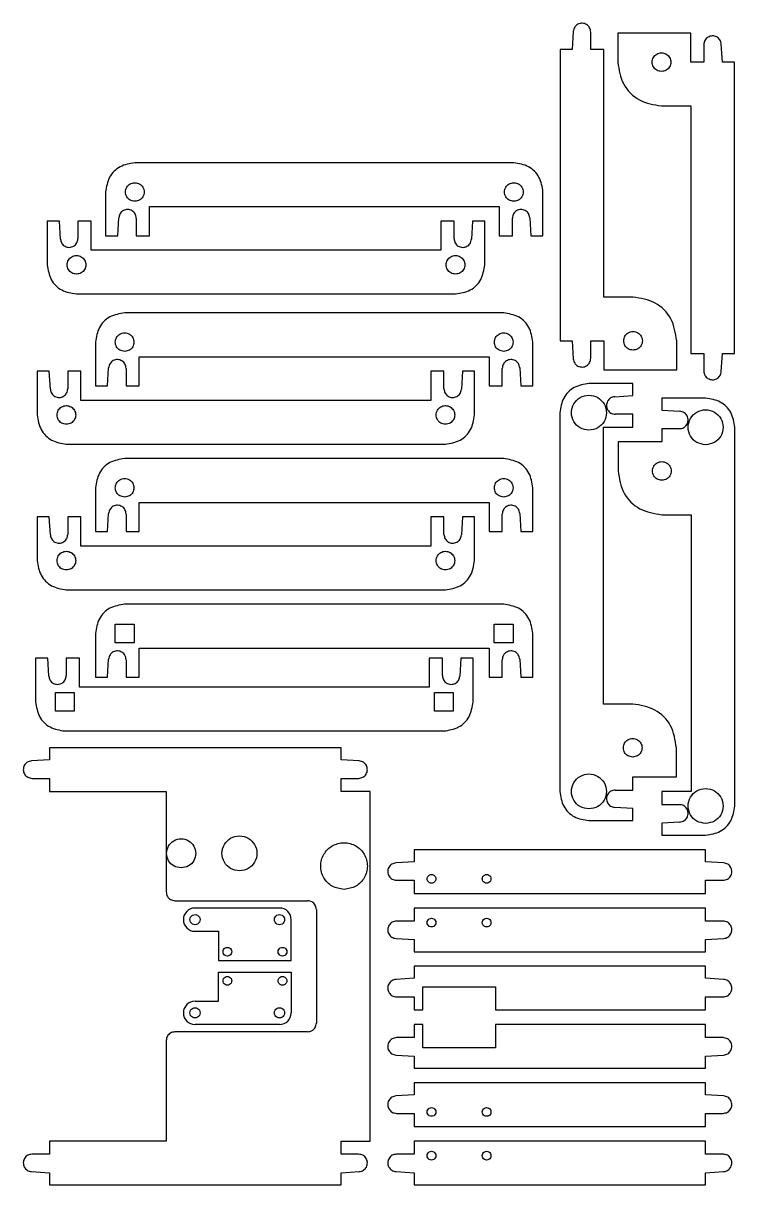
# Model space of a CAD drawing. Extents: x 12 to 506, y 8 to 408.
# Drawn here: x 262.3 to 506.5, y 7.9 to 406.8 of the extents above; entities that cross this region are included whole.
import ezdxf

# ---------------------------------------------------------------- set-up
doc = ezdxf.new("R2010")
doc.units = 0
doc.layers.get('0').update_dxf_attribs({"linetype": 'CONTINUOUS'})
doc.layers.add('Layer_1', color=7, linetype='CONTINUOUS')

msp = doc.modelspace()

# ---------------------------------------------------------------- linework, layer by layer
at = {"linetype": 'ByBlock'}
for centre, start, end in [((321.23, 98.93), 90.014, 269.986), ((350.25, 98.93), 359.986, 90.014), ((321.23, 66.91), 90.014, 269.986), ((350.25, 66.91), 269.986, 359.986)]:
    msp.add_arc(centre, 4, start, end, dxfattribs=at)
at = {"layer": 'Layer_1', "color": 7}
for p, q in [((451.04, 403.99), (450.67, 397.8)), ((457.04, 397.8), (457.04, 403.81)), ((491.34, 403.45), (466.32, 403.45)), ((466.32, 403.45), (466.32, 393.45)), ((491.34, 393.45), (491.34, 403.45)), ((495.84, 399.45), (495.84, 393.45)), ((502.21, 393.45), (501.84, 399.63)), ((450.67, 397.8), (446.53, 397.8)), ((446.53, 397.8), (446.53, 297.74)), ((461.54, 397.8), (457.04, 397.8)), ((461.54, 312.75), (461.54, 397.8)), ((495.84, 393.45), (491.34, 393.45)), ((506.35, 393.45), (502.21, 393.45)), ((506.35, 293.38), (506.35, 393.45)), ((481.33, 378.44), (491.34, 378.44)), ((491.34, 378.44), (491.34, 293.38)), ((430.64, 358.87), (300.56, 358.87)), ((290.55, 348.86), (290.55, 333.85)), ((440.65, 333.85), (440.65, 348.86)), ((305.56, 333.85), (305.56, 343.86)), ((305.56, 343.86), (425.64, 343.86)), ((425.64, 343.86), (425.64, 333.85)), ((294.69, 333.85), (295.06, 340.03)), ((301.06, 339.85), (301.06, 333.85)), ((430.14, 333.85), (430.14, 339.85)), ((436.14, 340.03), (436.51, 333.85)), ((274.68, 338.85), (270.54, 338.85)), ((270.54, 338.85), (270.54, 323.84)), ((275.05, 332.67), (274.68, 338.85)), ((285.55, 338.85), (281.04, 338.85)), ((281.04, 338.85), (281.04, 332.85)), ((285.55, 328.85), (285.55, 338.85)), ((410.13, 338.85), (405.63, 338.85)), ((405.63, 338.85), (405.63, 328.85)), ((410.13, 332.85), (410.13, 338.85)), ((416.5, 338.85), (416.13, 332.67)), ((420.64, 338.85), (416.5, 338.85)), ((420.64, 323.84), (420.64, 338.85)), ((290.55, 333.85), (294.69, 333.85)), ((301.06, 333.85), (305.56, 333.85)), ((425.64, 333.85), (430.14, 333.85)), ((436.51, 333.85), (440.65, 333.85)), ((405.63, 328.85), (285.55, 328.85)), ((280.54, 313.84), (410.63, 313.84)), ((471.55, 312.75), (461.54, 312.75)), ((427.17, 307.3), (297.09, 307.3)), ((287.08, 297.29), (287.08, 282.28)), ((437.18, 282.28), (437.18, 297.29)), ((446.53, 297.74), (450.67, 297.74)), ((450.67, 297.74), (451.04, 291.55)), ((457.04, 291.73), (457.04, 297.74)), ((457.04, 297.74), (461.54, 297.74)), ((461.54, 297.74), (461.54, 287.73)), ((486.56, 287.73), (486.56, 297.74)), ((302.09, 282.28), (302.09, 292.29)), ((302.09, 292.29), (422.17, 292.29)), ((422.17, 292.29), (422.17, 282.28)), ((491.34, 293.38), (495.84, 293.38)), ((495.84, 293.38), (495.84, 287.38)), ((501.84, 287.2), (502.21, 293.38)), ((502.21, 293.38), (506.35, 293.38)), ((271.21, 287.29), (267.07, 287.29)), ((267.07, 287.29), (267.07, 272.28)), ((271.58, 281.1), (271.21, 287.29)), ((282.08, 287.29), (277.57, 287.29)), ((277.57, 287.29), (277.57, 281.28)), ((282.08, 277.28), (282.08, 287.29)), ((291.22, 282.28), (291.59, 288.47)), ((297.59, 288.29), (297.59, 282.28)), ((406.66, 287.29), (402.16, 287.29)), ((402.16, 287.29), (402.16, 277.28)), ((406.66, 281.28), (406.66, 287.29)), ((413.03, 287.29), (412.66, 281.1)), ((417.17, 287.29), (413.03, 287.29)), ((417.17, 272.28), (417.17, 287.29)), ((426.67, 282.28), (426.67, 288.29)), ((432.67, 288.47), (433.04, 282.28)), ((461.54, 287.73), (486.56, 287.73)), ((287.08, 282.28), (291.22, 282.28)), ((297.59, 282.28), (302.09, 282.28)), ((422.17, 282.28), (426.67, 282.28)), ((433.04, 282.28), (437.18, 282.28)), ((471.44, 283.05), (456.43, 283.05)), ((471.44, 278.91), (471.44, 283.05)), ((402.16, 277.28), (282.08, 277.28)), ((465.26, 278.54), (471.44, 278.91)), ((496.45, 278.05), (481.44, 278.05)), ((481.44, 278.05), (481.44, 273.91)), ((446.42, 273.04), (446.42, 142.96)), ((471.44, 272.54), (465.43, 272.54)), ((471.44, 268.04), (471.44, 272.54)), ((481.44, 273.91), (487.63, 273.54)), ((461.43, 172.98), (461.43, 268.04)), ((461.43, 268.04), (471.44, 268.04)), ((487.45, 267.54), (481.44, 267.54)), ((481.44, 267.54), (481.44, 263.04)), ((506.46, 137.95), (506.46, 268.04)), ((277.07, 262.27), (407.16, 262.27)), ((481.44, 263.04), (466.43, 263.04)), ((466.43, 263.04), (466.43, 253.03)), ((427.17, 257.27), (297.09, 257.27)), ((287.08, 247.26), (287.08, 232.25)), ((437.18, 232.25), (437.18, 247.26)), ((302.09, 232.25), (302.09, 242.26)), ((302.09, 242.26), (422.17, 242.26)), ((422.17, 242.26), (422.17, 232.25)), ((271.21, 237.25), (267.07, 237.25)), ((267.07, 237.25), (267.07, 222.24)), ((271.58, 231.07), (271.21, 237.25)), ((282.08, 237.25), (277.57, 237.25)), ((277.57, 237.25), (277.57, 231.25)), ((282.08, 227.25), (282.08, 237.25)), ((291.22, 232.25), (291.59, 238.43)), ((297.59, 238.25), (297.59, 232.25)), ((406.66, 237.25), (402.16, 237.25)), ((402.16, 237.25), (402.16, 227.25)), ((406.66, 231.25), (406.66, 237.25)), ((413.03, 237.25), (412.66, 231.07)), ((417.17, 237.25), (413.03, 237.25)), ((417.17, 222.24), (417.17, 237.25)), ((426.67, 232.25), (426.67, 238.25)), ((432.67, 238.43), (433.04, 232.25)), ((481.44, 238.02), (491.45, 238.02)), ((491.45, 238.02), (491.45, 142.96)), ((287.08, 232.25), (291.22, 232.25)), ((297.59, 232.25), (302.09, 232.25)), ((422.17, 232.25), (426.67, 232.25)), ((433.04, 232.25), (437.18, 232.25)), ((402.16, 227.25), (282.08, 227.25)), ((277.07, 212.24), (407.16, 212.24)), ((427.17, 207.24), (297.08, 207.24)), ((293.84, 193.99), (293.84, 200.47)), ((293.84, 200.47), (300.33, 200.47)), ((300.33, 200.47), (300.33, 193.99)), ((423.93, 193.99), (423.93, 200.47)), ((423.93, 200.47), (430.41, 200.47)), ((430.41, 200.47), (430.41, 193.99)), ((287.08, 197.23), (287.08, 182.22)), ((437.18, 182.22), (437.18, 197.23)), ((300.33, 193.99), (293.84, 193.99)), ((302.09, 182.22), (302.09, 192.23)), ((302.09, 192.23), (422.17, 192.23)), ((422.17, 192.23), (422.17, 182.22)), ((430.41, 193.99), (423.93, 193.99)), ((270.68, 188.75), (266.54, 188.75)), ((266.54, 188.75), (266.54, 173.74)), ((271.05, 182.57), (270.68, 188.75)), ((281.55, 188.75), (277.04, 188.75)), ((277.04, 188.75), (277.04, 182.75)), ((281.55, 178.74), (281.55, 188.75)), ((291.22, 182.22), (291.59, 188.4)), ((297.58, 188.22), (297.58, 182.22)), ((406.13, 188.75), (401.63, 188.75)), ((401.63, 188.75), (401.63, 178.74)), ((406.13, 182.75), (406.13, 188.75)), ((412.5, 188.75), (412.13, 182.57)), ((416.64, 188.75), (412.5, 188.75)), ((416.64, 173.74), (416.64, 188.75)), ((426.67, 182.22), (426.67, 188.22)), ((432.67, 188.4), (433.04, 182.22)), ((287.08, 182.22), (291.22, 182.22)), ((297.58, 182.22), (302.09, 182.22)), ((422.17, 182.22), (426.67, 182.22)), ((433.04, 182.22), (437.18, 182.22)), ((273.3, 170.5), (273.3, 176.98)), ((273.3, 176.98), (279.79, 176.98)), ((279.79, 176.98), (279.79, 170.5)), ((401.63, 178.74), (281.55, 178.74)), ((403.39, 176.98), (409.87, 176.98)), ((403.39, 170.5), (403.39, 176.98)), ((409.87, 176.98), (409.87, 170.5)), ((471.44, 172.98), (461.43, 172.98)), ((279.79, 170.5), (273.3, 170.5)), ((409.87, 170.5), (403.39, 170.5)), ((276.54, 163.73), (406.63, 163.73)), ((371.37, 157.97), (271.3, 157.97)), ((271.3, 157.97), (271.3, 153.83)), ((371.37, 153.83), (371.37, 157.97)), ((486.45, 147.96), (486.45, 157.97)), ((271.3, 153.83), (265.12, 153.46)), ((377.55, 153.46), (371.37, 153.83)), ((471.44, 143.46), (471.44, 147.96)), ((471.44, 147.96), (486.45, 147.96)), ((265.3, 147.46), (271.3, 147.46)), ((271.3, 147.46), (271.3, 142.96)), ((371.37, 142.96), (371.37, 147.46)), ((371.37, 147.46), (377.37, 147.46)), ((271.3, 142.96), (311.33, 142.96)), ((311.33, 142.96), (311.33, 108.43)), ((381.38, 142.96), (371.37, 142.96)), ((381.38, 22.88), (381.38, 142.96)), ((465.43, 143.46), (471.44, 143.46)), ((491.45, 142.96), (481.44, 142.96)), ((481.44, 142.96), (481.44, 138.45)), ((471.44, 137.09), (465.26, 137.46)), ((471.44, 132.95), (471.44, 137.09)), ((481.44, 138.45), (487.45, 138.45)), ((456.43, 132.95), (471.44, 132.95)), ((487.63, 132.45), (481.44, 132.09)), ((481.44, 132.09), (481.44, 127.95)), ((481.44, 127.95), (496.45, 127.95)), ((496.45, 122.94), (396.39, 122.94)), ((396.39, 122.94), (396.39, 118.8)), ((496.45, 118.8), (496.45, 122.94)), ((396.39, 118.8), (390.21, 118.44)), ((502.64, 118.44), (496.45, 118.8)), ((390.38, 112.44), (396.39, 112.44)), ((396.39, 112.44), (396.39, 107.93)), ((496.45, 107.93), (496.45, 112.44)), ((496.45, 112.44), (502.46, 112.44)), ((396.39, 107.93), (496.45, 107.93)), ((314.33, 105.43), (359.86, 105.43)), ((350.25, 102.93), (321.23, 102.93)), ((362.87, 102.43), (362.87, 63.4)), ((496.45, 102.93), (396.39, 102.93)), ((396.39, 102.93), (396.39, 98.43)), ((496.45, 98.43), (496.45, 102.93)), ((354.25, 84.92), (354.25, 98.93)), ((396.39, 98.43), (390.38, 98.43)), ((502.46, 98.43), (496.45, 98.43)), ((321.23, 94.92), (329.34, 94.92)), ((329.34, 94.92), (329.34, 84.92)), ((390.21, 92.43), (396.39, 92.06)), ((396.39, 92.06), (396.39, 87.92)), ((496.45, 92.06), (502.64, 92.43)), ((496.45, 87.92), (496.45, 92.06)), ((396.39, 87.92), (496.45, 87.92)), ((329.34, 84.92), (354.25, 84.92)), ((329.34, 70.91), (329.34, 80.92)), ((329.34, 80.92), (354.25, 80.92)), ((354.25, 80.92), (354.25, 66.91)), ((496.45, 82.92), (396.39, 82.92)), ((396.39, 82.92), (396.39, 78.78)), ((496.45, 78.78), (496.45, 82.92)), ((396.39, 78.78), (390.21, 78.41)), ((399.39, 67.91), (399.39, 75.91)), ((399.39, 75.91), (424.3, 75.91)), ((424.3, 75.91), (424.3, 67.91)), ((502.64, 78.41), (496.45, 78.78)), ((390.38, 72.41), (396.39, 72.41)), ((396.39, 72.41), (396.39, 67.91)), ((496.45, 67.91), (496.45, 72.41)), ((496.45, 72.41), (502.46, 72.41)), ((321.23, 70.91), (329.34, 70.91)), ((396.39, 67.91), (399.39, 67.91)), ((424.3, 67.91), (496.45, 67.91)), ((359.86, 60.4), (314.33, 60.4)), ((350.25, 62.9), (321.23, 62.9)), ((399.39, 62.9), (396.39, 62.9)), ((396.39, 62.9), (396.39, 58.4)), ((399.39, 54.9), (399.39, 62.9)), ((496.45, 62.9), (424.3, 62.9)), ((424.3, 62.9), (424.3, 54.9)), ((496.45, 58.4), (496.45, 62.9)), ((311.33, 57.4), (311.33, 22.88)), ((396.39, 58.4), (390.38, 58.4)), ((502.46, 58.4), (496.45, 58.4)), ((390.21, 52.4), (396.39, 52.03)), ((396.39, 52.03), (396.39, 47.89)), ((424.3, 54.9), (399.39, 54.9)), ((496.45, 52.03), (502.64, 52.4)), ((496.45, 47.89), (496.45, 52.03)), ((396.39, 47.89), (496.45, 47.89)), ((496.45, 42.89), (396.39, 42.89)), ((396.39, 42.89), (396.39, 38.75)), ((496.45, 38.75), (496.45, 42.89)), ((396.39, 38.75), (390.21, 38.38)), ((502.64, 38.38), (496.45, 38.75)), ((390.38, 32.38), (396.39, 32.38)), ((396.39, 32.38), (396.39, 27.88)), ((496.45, 27.88), (496.45, 32.38)), ((496.45, 32.38), (502.46, 32.38)), ((396.39, 27.88), (496.45, 27.88)), ((311.33, 22.88), (271.3, 22.88)), ((271.3, 22.88), (271.3, 18.37)), ((371.37, 18.37), (371.37, 22.88)), ((371.37, 22.88), (381.38, 22.88)), ((496.45, 22.88), (396.39, 22.88)), ((396.39, 22.88), (396.39, 18.37)), ((496.45, 18.37), (496.45, 22.88)), ((271.3, 18.37), (265.3, 18.37)), ((377.37, 18.37), (371.37, 18.37)), ((396.39, 18.37), (390.38, 18.37)), ((502.46, 18.37), (496.45, 18.37)), ((265.12, 12.37), (271.3, 12.01)), ((271.3, 12.01), (271.3, 7.87)), ((371.37, 12.01), (377.55, 12.37)), ((371.37, 7.87), (371.37, 12.01)), ((390.21, 12.37), (396.39, 12.01)), ((396.39, 12.01), (396.39, 7.87)), ((496.45, 12.01), (502.64, 12.37)), ((496.45, 7.87), (496.45, 12.01)), ((271.3, 7.87), (371.37, 7.87)), ((396.39, 7.87), (496.45, 7.87))]:
    msp.add_line(p, q, dxfattribs=at)
for points, knots in [([(457.04, 403.81), (456.96, 404.33), (456.81, 405.35), (455.65, 406.49), (454.13, 406.95), (452.59, 406.58), (451.37, 405.51), (451.15, 404.5), (451.04, 403.99)], [0, 0, 0, 0, 1.540551, 3.036869, 4.57742, 6.117971, 7.614289, 9.15484, 9.15484, 9.15484, 9.15484]), ([(501.84, 399.63), (501.73, 400.14), (501.52, 401.16), (500.3, 402.23), (498.75, 402.59), (497.23, 402.14), (496.08, 400.99), (495.92, 399.97), (495.84, 399.45)], [0, 0, 0, 0, 1.540551, 3.03687, 4.577421, 6.117972, 7.61429, 9.154841, 9.154841, 9.154841, 9.154841]), ([(481.33, 390.24), (481.9, 390.33), (483.01, 390.51), (484.24, 391.78), (484.69, 393.44), (484.24, 395.12), (483.01, 396.35), (481.33, 396.8), (479.66, 396.35), (478.43, 395.12), (477.98, 393.44), (478.43, 391.78), (479.66, 390.51), (480.77, 390.33), (481.33, 390.24)], [0, 0, 0, 0, 1.674335, 3.29901, 4.973345, 6.64768, 8.272355, 9.94669, 11.621025, 13.245699, 14.920035, 16.59437, 18.219045, 19.89338, 19.89338, 19.89338, 19.89338]), ([(466.32, 393.45), (466.74, 390.82), (467.55, 385.63), (473.52, 379.66), (478.7, 378.85), (481.33, 378.44)], [0, 0, 0, 0, 7.848478, 15.464172, 23.31265, 23.31265, 23.31265, 23.31265]), ([(300.56, 358.87), (298.81, 358.59), (295.35, 358.05), (291.37, 354.07), (290.83, 350.61), (290.55, 348.86)], [0, 0, 0, 0, 5.232488, 10.309783, 15.542272, 15.542272, 15.542272, 15.542272]), ([(440.65, 348.86), (440.38, 350.61), (439.83, 354.07), (435.85, 358.05), (432.4, 358.59), (430.64, 358.87)], [0, 0, 0, 0, 5.232489, 10.309783, 15.542272, 15.542272, 15.542272, 15.542272]), ([(300.56, 345.66), (301.12, 345.75), (302.24, 345.92), (303.46, 347.19), (303.91, 348.86), (303.46, 350.54), (302.24, 351.76), (300.56, 352.21), (298.88, 351.76), (297.66, 350.54), (297.2, 348.86), (297.66, 347.19), (298.88, 345.92), (299.99, 345.75), (300.56, 345.66)], [0, 0, 0, 0, 1.674335, 3.29901, 4.973345, 6.64768, 8.272355, 9.94669, 11.621025, 13.2457, 14.920035, 16.59437, 18.219044, 19.89338, 19.89338, 19.89338, 19.89338]), ([(430.64, 345.66), (431.21, 345.75), (432.32, 345.92), (433.55, 347.19), (434, 348.86), (433.55, 350.54), (432.32, 351.76), (430.64, 352.21), (428.97, 351.76), (427.74, 350.54), (427.29, 348.86), (427.74, 347.19), (428.97, 345.92), (430.08, 345.75), (430.64, 345.66)], [0, 0, 0, 0, 1.674335, 3.29901, 4.973345, 6.64768, 8.272355, 9.94669, 11.621025, 13.2457, 14.920035, 16.59437, 18.219044, 19.89338, 19.89338, 19.89338, 19.89338]), ([(301.06, 339.85), (300.98, 340.37), (300.82, 341.4), (299.67, 342.54), (298.15, 342.99), (296.61, 342.63), (295.39, 341.56), (295.17, 340.55), (295.06, 340.03)], [0, 0, 0, 0, 1.540545, 3.036859, 4.577403, 6.117948, 7.614262, 9.154807, 9.154807, 9.154807, 9.154807]), ([(436.14, 340.03), (436.03, 340.55), (435.82, 341.56), (434.6, 342.63), (433.05, 342.99), (431.53, 342.54), (430.38, 341.4), (430.22, 340.37), (430.14, 339.85)], [0, 0, 0, 0, 1.540558, 3.03688, 4.577434, 6.117981, 7.614303, 9.154857, 9.154857, 9.154857, 9.154857]), ([(275.05, 332.67), (275.16, 332.16), (275.37, 331.14), (276.59, 330.07), (278.14, 329.71), (279.66, 330.16), (280.81, 331.31), (280.97, 332.33), (281.05, 332.85)], [0, 0, 0, 0, 1.540551, 3.03687, 4.577421, 6.117972, 7.61429, 9.154841, 9.154841, 9.154841, 9.154841]), ([(410.13, 332.85), (410.21, 332.33), (410.37, 331.31), (411.52, 330.16), (413.04, 329.71), (414.59, 330.07), (415.8, 331.14), (416.02, 332.16), (416.13, 332.67)], [0, 0, 0, 0, 1.540546, 3.036859, 4.577403, 6.117949, 7.614262, 9.154807, 9.154807, 9.154807, 9.154807]), ([(270.54, 323.84), (270.81, 322.09), (271.36, 318.63), (275.34, 314.65), (278.79, 314.11), (280.55, 313.84)], [0, 0, 0, 0, 5.232489, 10.309783, 15.542272, 15.542272, 15.542272, 15.542272]), ([(280.55, 320.64), (281.11, 320.73), (282.22, 320.9), (283.45, 322.18), (283.9, 323.84), (283.45, 325.52), (282.22, 326.74), (280.55, 327.2), (278.87, 326.74), (277.64, 325.52), (277.19, 323.84), (277.64, 322.18), (278.87, 320.9), (279.98, 320.73), (280.55, 320.64)], [0, 0, 0, 0, 1.674335, 3.299009, 4.973344, 6.64768, 8.272354, 9.946689, 11.621024, 13.2457, 14.920035, 16.59437, 18.219044, 19.89338, 19.89338, 19.89338, 19.89338]), ([(410.63, 320.64), (411.2, 320.73), (412.31, 320.9), (413.53, 322.18), (413.99, 323.84), (413.53, 325.52), (412.31, 326.74), (410.63, 327.2), (408.96, 326.74), (407.73, 325.52), (407.28, 323.84), (407.73, 322.18), (408.96, 320.9), (410.07, 320.73), (410.63, 320.64)], [0, 0, 0, 0, 1.674335, 3.299009, 4.973344, 6.64768, 8.272354, 9.946689, 11.621024, 13.2457, 14.920035, 16.59437, 18.219044, 19.89338, 19.89338, 19.89338, 19.89338]), ([(410.63, 313.84), (412.39, 314.11), (415.84, 314.65), (419.82, 318.63), (420.36, 322.09), (420.64, 323.84)], [0, 0, 0, 0, 5.232488, 10.309783, 15.542272, 15.542272, 15.542272, 15.542272]), ([(486.56, 297.74), (486.15, 300.37), (485.33, 305.55), (479.36, 311.52), (474.18, 312.34), (471.55, 312.75)], [0, 0, 0, 0, 7.848478, 15.464172, 23.312649, 23.312649, 23.312649, 23.312649]), ([(297.09, 307.3), (295.33, 307.03), (291.88, 306.48), (287.9, 302.5), (287.36, 299.05), (287.08, 297.29)], [0, 0, 0, 0, 5.232489, 10.309784, 15.542273, 15.542273, 15.542273, 15.542273]), ([(437.18, 297.29), (436.91, 299.05), (436.37, 302.5), (432.38, 306.48), (428.93, 307.03), (427.18, 307.3)], [0, 0, 0, 0, 5.232489, 10.309784, 15.542273, 15.542273, 15.542273, 15.542273]), ([(297.09, 294.09), (297.65, 294.18), (298.76, 294.35), (299.99, 295.63), (300.44, 297.29), (299.99, 298.97), (298.76, 300.2), (297.09, 300.65), (295.41, 300.2), (294.19, 298.97), (293.73, 297.29), (294.19, 295.63), (295.41, 294.35), (296.52, 294.18), (297.09, 294.09)], [0, 0, 0, 0, 1.674335, 3.299009, 4.973344, 6.64768, 8.272354, 9.946689, 11.621024, 13.2457, 14.920035, 16.59437, 18.219044, 19.89338, 19.89338, 19.89338, 19.89338]), ([(427.18, 294.09), (427.74, 294.18), (428.85, 294.35), (430.08, 295.63), (430.53, 297.29), (430.08, 298.97), (428.85, 300.2), (427.18, 300.65), (425.5, 300.2), (424.27, 298.97), (423.82, 297.29), (424.27, 295.63), (425.5, 294.35), (426.61, 294.18), (427.18, 294.09)], [0, 0, 0, 0, 1.674335, 3.29901, 4.973345, 6.64768, 8.272355, 9.94669, 11.621025, 13.245701, 14.920036, 16.594371, 18.219045, 19.893381, 19.893381, 19.893381, 19.893381]), ([(471.55, 294.54), (472.11, 294.62), (473.23, 294.8), (474.45, 296.07), (474.91, 297.74), (474.45, 299.42), (473.23, 300.64), (471.55, 301.09), (469.87, 300.64), (468.65, 299.42), (468.2, 297.74), (468.65, 296.07), (469.87, 294.8), (470.99, 294.62), (471.55, 294.54)], [0, 0, 0, 0, 1.674335, 3.29901, 4.973345, 6.64768, 8.272354, 9.946689, 11.621025, 13.245699, 14.920034, 16.594369, 18.219045, 19.89338, 19.89338, 19.89338, 19.89338]), ([(297.59, 288.29), (297.51, 288.81), (297.35, 289.83), (296.2, 290.97), (294.68, 291.43), (293.13, 291.06), (291.92, 289.99), (291.7, 288.98), (291.59, 288.47)], [0, 0, 0, 0, 1.540545, 3.036858, 4.577403, 6.117949, 7.614262, 9.154807, 9.154807, 9.154807, 9.154807]), ([(432.67, 288.47), (432.56, 288.98), (432.35, 289.99), (431.13, 291.06), (429.58, 291.43), (428.06, 290.97), (426.91, 289.83), (426.75, 288.81), (426.67, 288.29)], [0, 0, 0, 0, 1.540559, 3.03688, 4.577434, 6.117981, 7.614303, 9.154858, 9.154858, 9.154858, 9.154858]), ([(451.04, 291.56), (451.15, 291.04), (451.37, 290.03), (452.59, 288.96), (454.13, 288.6), (455.65, 289.05), (456.81, 290.19), (456.96, 291.22), (457.04, 291.73)], [0, 0, 0, 0, 1.540551, 3.03687, 4.577421, 6.117971, 7.61429, 9.154841, 9.154841, 9.154841, 9.154841]), ([(495.84, 287.38), (495.92, 286.86), (496.08, 285.83), (497.23, 284.69), (498.75, 284.24), (500.3, 284.6), (501.52, 285.67), (501.73, 286.68), (501.84, 287.2)], [0, 0, 0, 0, 1.54055, 3.036869, 4.57742, 6.117971, 7.61429, 9.15484, 9.15484, 9.15484, 9.15484]), ([(271.58, 281.11), (271.69, 280.59), (271.9, 279.58), (273.12, 278.51), (274.67, 278.15), (276.19, 278.6), (277.34, 279.74), (277.5, 280.77), (277.58, 281.28)], [0, 0, 0, 0, 1.540551, 3.03687, 4.577421, 6.117971, 7.61429, 9.15484, 9.15484, 9.15484, 9.15484]), ([(406.66, 281.28), (406.74, 280.77), (406.9, 279.74), (408.05, 278.6), (409.57, 278.15), (411.11, 278.51), (412.33, 279.58), (412.55, 280.59), (412.66, 281.11)], [0, 0, 0, 0, 1.540546, 3.036858, 4.577404, 6.117949, 7.614262, 9.154807, 9.154807, 9.154807, 9.154807]), ([(456.43, 283.05), (454.68, 282.78), (451.22, 282.23), (447.24, 278.25), (446.7, 274.8), (446.42, 273.04)], [0, 0, 0, 0, 5.232488, 10.309783, 15.542272, 15.542272, 15.542272, 15.542272]), ([(277.07, 269.08), (277.64, 269.16), (278.75, 269.34), (279.98, 270.61), (280.43, 272.28), (279.98, 273.96), (278.75, 275.18), (277.07, 275.63), (275.4, 275.18), (274.17, 273.96), (273.72, 272.28), (274.17, 270.61), (275.4, 269.34), (276.51, 269.16), (277.07, 269.08)], [0, 0, 0, 0, 1.674335, 3.29901, 4.973345, 6.64768, 8.272355, 9.94669, 11.621025, 13.2457, 14.920035, 16.59437, 18.219044, 19.89338, 19.89338, 19.89338, 19.89338]), ([(407.16, 269.08), (407.73, 269.16), (408.84, 269.34), (410.06, 270.61), (410.52, 272.28), (410.06, 273.96), (408.84, 275.18), (407.16, 275.63), (405.48, 275.18), (404.26, 273.96), (403.81, 272.28), (404.26, 270.61), (405.48, 269.34), (406.6, 269.16), (407.16, 269.08)], [0, 0, 0, 0, 1.674335, 3.29901, 4.973345, 6.64768, 8.272355, 9.94669, 11.621025, 13.245701, 14.920036, 16.594371, 18.219045, 19.893381, 19.893381, 19.893381, 19.893381]), ([(456.43, 267.04), (457.49, 267.2), (459.57, 267.53), (461.87, 269.92), (462.72, 273.04), (461.87, 276.19), (459.57, 278.48), (456.43, 279.34), (453.28, 278.48), (450.99, 276.19), (450.14, 273.04), (450.99, 269.92), (453.28, 267.53), (455.37, 267.2), (456.43, 267.04)], [0, 0, 0, 0, 3.139698, 6.186273, 9.325971, 12.465669, 15.512244, 18.651942, 21.791639, 24.838214, 27.977913, 31.11761, 34.164185, 37.303882, 37.303882, 37.303882, 37.303882]), ([(465.26, 278.54), (464.74, 278.43), (463.73, 278.22), (462.66, 277), (462.3, 275.45), (462.75, 273.93), (463.89, 272.78), (464.92, 272.62), (465.43, 272.54)], [0, 0, 0, 0, 1.540551, 3.03687, 4.577421, 6.117971, 7.61429, 9.154841, 9.154841, 9.154841, 9.154841]), ([(506.46, 268.04), (506.19, 269.79), (505.64, 273.25), (501.66, 277.23), (498.21, 277.77), (496.45, 278.05)], [0, 0, 0, 0, 5.232489, 10.309784, 15.542272, 15.542272, 15.542272, 15.542272]), ([(267.07, 272.28), (267.34, 270.52), (267.88, 267.07), (271.87, 263.09), (275.32, 262.55), (277.07, 262.27)], [0, 0, 0, 0, 5.232488, 10.309783, 15.542272, 15.542272, 15.542272, 15.542272]), ([(407.16, 262.27), (408.91, 262.55), (412.37, 263.09), (416.35, 267.07), (416.89, 270.52), (417.17, 272.28)], [0, 0, 0, 0, 5.232489, 10.309784, 15.542272, 15.542272, 15.542272, 15.542272]), ([(487.45, 267.54), (487.97, 267.62), (488.99, 267.78), (490.13, 268.93), (490.59, 270.45), (490.22, 271.99), (489.15, 273.21), (488.14, 273.43), (487.63, 273.54)], [0, 0, 0, 0, 1.540546, 3.036858, 4.577404, 6.117948, 7.614262, 9.154807, 9.154807, 9.154807, 9.154807]), ([(496.45, 262.04), (497.51, 262.2), (499.6, 262.53), (501.9, 264.92), (502.75, 268.04), (501.9, 271.19), (499.6, 273.48), (496.45, 274.33), (493.31, 273.48), (491.01, 271.19), (490.16, 268.04), (491.01, 264.92), (493.31, 262.53), (495.4, 262.2), (496.45, 262.04)], [0, 0, 0, 0, 3.139697, 6.186272, 9.32597, 12.465667, 15.512243, 18.65194, 21.791638, 24.838213, 27.97791, 31.117609, 34.164184, 37.303882, 37.303882, 37.303882, 37.303882]), ([(297.09, 257.27), (295.33, 256.99), (291.88, 256.45), (287.9, 252.47), (287.36, 249.01), (287.08, 247.26)], [0, 0, 0, 0, 5.232489, 10.309783, 15.542272, 15.542272, 15.542272, 15.542272]), ([(437.18, 247.26), (436.91, 249.01), (436.37, 252.47), (432.38, 256.45), (428.93, 256.99), (427.18, 257.27)], [0, 0, 0, 0, 5.232489, 10.309783, 15.542272, 15.542272, 15.542272, 15.542272]), ([(481.45, 249.83), (482.01, 249.92), (483.12, 250.09), (484.35, 251.37), (484.8, 253.03), (484.35, 254.71), (483.12, 255.93), (481.45, 256.39), (479.77, 255.93), (478.54, 254.71), (478.09, 253.03), (478.54, 251.37), (479.77, 250.09), (480.88, 249.92), (481.45, 249.83)], [0, 0, 0, 0, 1.674335, 3.29901, 4.973345, 6.64768, 8.272355, 9.94669, 11.621025, 13.245699, 14.920035, 16.59437, 18.219045, 19.89338, 19.89338, 19.89338, 19.89338]), ([(466.43, 253.03), (466.85, 250.4), (467.66, 245.22), (473.63, 239.25), (478.81, 238.43), (481.45, 238.02)], [0, 0, 0, 0, 7.848478, 15.464171, 23.312649, 23.312649, 23.312649, 23.312649]), ([(297.09, 244.06), (297.65, 244.15), (298.76, 244.32), (299.99, 245.59), (300.44, 247.26), (299.99, 248.94), (298.76, 250.16), (297.09, 250.62), (295.41, 250.16), (294.19, 248.94), (293.73, 247.26), (294.19, 245.59), (295.41, 244.32), (296.52, 244.15), (297.09, 244.06)], [0, 0, 0, 0, 1.674335, 3.29901, 4.973345, 6.64768, 8.272355, 9.94669, 11.621025, 13.2457, 14.920035, 16.59437, 18.219046, 19.893381, 19.893381, 19.893381, 19.893381]), ([(427.18, 244.06), (427.74, 244.15), (428.85, 244.32), (430.08, 245.59), (430.53, 247.26), (430.08, 248.94), (428.85, 250.16), (427.18, 250.62), (425.5, 250.16), (424.27, 248.94), (423.82, 247.26), (424.27, 245.59), (425.5, 244.32), (426.61, 244.15), (427.18, 244.06)], [0, 0, 0, 0, 1.674335, 3.29901, 4.973345, 6.64768, 8.272356, 9.946691, 11.621026, 13.245701, 14.920036, 16.594371, 18.219046, 19.893381, 19.893381, 19.893381, 19.893381]), ([(297.59, 238.25), (297.51, 238.77), (297.35, 239.8), (296.2, 240.94), (294.68, 241.39), (293.13, 241.03), (291.92, 239.96), (291.7, 238.95), (291.59, 238.43)], [0, 0, 0, 0, 1.540546, 3.036859, 4.577404, 6.11795, 7.614263, 9.154808, 9.154808, 9.154808, 9.154808]), ([(432.67, 238.43), (432.56, 238.95), (432.35, 239.96), (431.13, 241.03), (429.58, 241.39), (428.06, 240.94), (426.91, 239.8), (426.75, 238.77), (426.67, 238.25)], [0, 0, 0, 0, 1.540545, 3.036863, 4.577417, 6.117961, 7.614282, 9.154828, 9.154828, 9.154828, 9.154828]), ([(271.58, 231.07), (271.69, 230.56), (271.9, 229.55), (273.12, 228.47), (274.67, 228.11), (276.19, 228.57), (277.34, 229.71), (277.5, 230.73), (277.58, 231.25)], [0, 0, 0, 0, 1.54055, 3.036869, 4.57742, 6.117971, 7.614289, 9.15484, 9.15484, 9.15484, 9.15484]), ([(406.66, 231.25), (406.74, 230.73), (406.9, 229.71), (408.05, 228.57), (409.57, 228.11), (411.11, 228.47), (412.33, 229.55), (412.55, 230.56), (412.66, 231.07)], [0, 0, 0, 0, 1.540546, 3.036859, 4.577404, 6.11795, 7.614263, 9.154808, 9.154808, 9.154808, 9.154808]), ([(277.07, 219.04), (277.64, 219.13), (278.75, 219.3), (279.98, 220.58), (280.43, 222.24), (279.98, 223.92), (278.75, 225.15), (277.07, 225.6), (275.4, 225.15), (274.17, 223.92), (273.72, 222.24), (274.17, 220.58), (275.4, 219.3), (276.51, 219.13), (277.07, 219.04)], [0, 0, 0, 0, 1.674335, 3.29901, 4.973345, 6.64768, 8.272356, 9.946691, 11.621026, 13.2457, 14.920036, 16.594371, 18.219046, 19.893381, 19.893381, 19.893381, 19.893381]), ([(407.16, 219.04), (407.73, 219.13), (408.84, 219.3), (410.06, 220.58), (410.52, 222.24), (410.06, 223.92), (408.84, 225.15), (407.16, 225.6), (405.48, 225.15), (404.26, 223.92), (403.81, 222.24), (404.26, 220.58), (405.48, 219.3), (406.6, 219.13), (407.16, 219.04)], [0, 0, 0, 0, 1.674335, 3.29901, 4.973345, 6.64768, 8.272356, 9.946691, 11.621026, 13.245701, 14.920036, 16.594371, 18.219046, 19.893381, 19.893381, 19.893381, 19.893381]), ([(267.07, 222.24), (267.34, 220.49), (267.88, 217.04), (271.87, 213.05), (275.32, 212.51), (277.07, 212.24)], [0, 0, 0, 0, 5.232489, 10.309783, 15.542272, 15.542272, 15.542272, 15.542272]), ([(407.16, 212.24), (408.91, 212.51), (412.37, 213.05), (416.35, 217.04), (416.89, 220.49), (417.17, 222.24)], [0, 0, 0, 0, 5.232489, 10.309783, 15.542272, 15.542272, 15.542272, 15.542272]), ([(297.08, 207.24), (295.33, 206.96), (291.88, 206.42), (287.89, 202.44), (287.35, 198.99), (287.08, 197.23)], [0, 0, 0, 0, 5.232489, 10.309784, 15.542272, 15.542272, 15.542272, 15.542272]), ([(437.18, 197.23), (436.9, 198.99), (436.36, 202.44), (432.38, 206.42), (428.93, 206.96), (427.17, 207.24)], [0, 0, 0, 0, 5.232488, 10.309783, 15.542272, 15.542272, 15.542272, 15.542272]), ([(297.58, 188.22), (297.51, 188.74), (297.35, 189.77), (296.2, 190.91), (294.68, 191.36), (293.13, 191), (291.91, 189.93), (291.69, 188.92), (291.58, 188.4)], [0, 0, 0, 0, 1.540545, 3.036858, 4.577403, 6.117949, 7.614262, 9.154807, 9.154807, 9.154807, 9.154807]), ([(432.67, 188.4), (432.56, 188.92), (432.34, 189.93), (431.13, 191), (429.58, 191.36), (428.06, 190.91), (426.91, 189.77), (426.75, 188.74), (426.67, 188.22)], [0, 0, 0, 0, 1.540544, 3.036862, 4.577416, 6.117959, 7.614281, 9.154827, 9.154827, 9.154827, 9.154827]), ([(271.05, 182.57), (271.16, 182.05), (271.37, 181.04), (272.59, 179.97), (274.14, 179.61), (275.66, 180.06), (276.81, 181.2), (276.97, 182.23), (277.05, 182.75)], [0, 0, 0, 0, 1.54055, 3.036869, 4.57742, 6.11797, 7.614289, 9.15484, 9.15484, 9.15484, 9.15484]), ([(406.13, 182.75), (406.21, 182.23), (406.37, 181.2), (407.52, 180.06), (409.04, 179.61), (410.59, 179.97), (411.81, 181.04), (412.02, 182.05), (412.13, 182.57)], [0, 0, 0, 0, 1.540545, 3.036859, 4.577403, 6.117948, 7.614263, 9.154808, 9.154808, 9.154808, 9.154808]), ([(266.54, 173.74), (266.81, 171.99), (267.36, 168.53), (271.34, 164.55), (274.79, 164.01), (276.55, 163.73)], [0, 0, 0, 0, 5.232489, 10.309784, 15.542272, 15.542272, 15.542272, 15.542272]), ([(406.63, 163.73), (408.39, 164.01), (411.84, 164.55), (415.82, 168.53), (416.37, 171.99), (416.64, 173.74)], [0, 0, 0, 0, 5.232488, 10.309783, 15.542272, 15.542272, 15.542272, 15.542272]), ([(486.45, 157.97), (486.04, 160.6), (485.22, 165.78), (479.25, 171.75), (474.07, 172.57), (471.44, 172.98)], [0, 0, 0, 0, 7.848478, 15.464172, 23.312649, 23.312649, 23.312649, 23.312649]), ([(471.44, 154.77), (472, 154.85), (473.12, 155.03), (474.34, 156.3), (474.79, 157.97), (474.34, 159.65), (473.12, 160.87), (471.44, 161.32), (469.76, 160.87), (468.54, 159.65), (468.08, 157.97), (468.54, 156.3), (469.76, 155.03), (470.87, 154.85), (471.44, 154.77)], [0, 0, 0, 0, 1.674335, 3.29901, 4.973345, 6.64768, 8.272354, 9.946689, 11.621025, 13.245699, 14.920034, 16.594369, 18.219045, 19.89338, 19.89338, 19.89338, 19.89338]), ([(265.12, 153.46), (264.61, 153.35), (263.6, 153.13), (262.53, 151.92), (262.16, 150.37), (262.62, 148.85), (263.76, 147.7), (264.78, 147.54), (265.3, 147.46)], [0, 0, 0, 0, 1.540551, 3.03687, 4.577421, 6.117971, 7.61429, 9.154841, 9.154841, 9.154841, 9.154841]), ([(377.38, 147.46), (377.9, 147.54), (378.92, 147.7), (380.06, 148.85), (380.52, 150.37), (380.15, 151.92), (379.08, 153.13), (378.07, 153.35), (377.55, 153.46)], [0, 0, 0, 0, 1.540551, 3.03687, 4.577421, 6.117972, 7.61429, 9.154841, 9.154841, 9.154841, 9.154841]), ([(456.43, 136.95), (457.49, 137.12), (459.57, 137.44), (461.87, 139.83), (462.72, 142.95), (461.87, 146.1), (459.57, 148.4), (456.43, 149.25), (453.28, 148.4), (450.99, 146.1), (450.14, 142.95), (450.99, 139.83), (453.28, 137.44), (455.37, 137.12), (456.43, 136.95)], [0, 0, 0, 0, 3.139698, 6.186273, 9.325971, 12.465669, 15.512244, 18.651942, 21.791639, 24.838214, 27.977913, 31.11761, 34.164185, 37.303882, 37.303882, 37.303882, 37.303882]), ([(496.45, 131.95), (497.51, 132.12), (499.6, 132.44), (501.9, 134.83), (502.75, 137.95), (501.9, 141.1), (499.6, 143.4), (496.45, 144.25), (493.31, 143.4), (491.01, 141.1), (490.16, 137.95), (491.01, 134.83), (493.31, 132.44), (495.4, 132.12), (496.45, 131.95)], [0, 0, 0, 0, 3.139697, 6.186272, 9.32597, 12.465668, 15.512243, 18.65194, 21.791638, 24.838213, 27.977911, 31.117609, 34.164184, 37.303882, 37.303882, 37.303882, 37.303882]), ([(446.42, 142.96), (446.7, 141.2), (447.24, 137.75), (451.22, 133.77), (454.68, 133.23), (456.43, 132.95)], [0, 0, 0, 0, 5.232488, 10.309784, 15.542272, 15.542272, 15.542272, 15.542272]), ([(465.43, 143.46), (464.92, 143.38), (463.89, 143.22), (462.75, 142.07), (462.3, 140.55), (462.66, 139.01), (463.73, 137.79), (464.74, 137.57), (465.26, 137.46)], [0, 0, 0, 0, 1.540546, 3.036858, 4.577404, 6.117949, 7.614262, 9.154807, 9.154807, 9.154807, 9.154807]), ([(487.63, 132.46), (488.14, 132.57), (489.15, 132.78), (490.22, 134), (490.59, 135.55), (490.13, 137.07), (488.99, 138.22), (487.97, 138.38), (487.45, 138.46)], [0, 0, 0, 0, 1.540551, 3.03687, 4.577421, 6.117972, 7.614291, 9.154841, 9.154841, 9.154841, 9.154841]), ([(496.45, 127.95), (498.21, 128.22), (501.66, 128.77), (505.64, 132.75), (506.19, 136.2), (506.46, 137.96)], [0, 0, 0, 0, 5.232488, 10.309783, 15.542272, 15.542272, 15.542272, 15.542272]), ([(336.49, 115.69), (337.55, 115.85), (339.63, 116.18), (341.93, 118.57), (342.78, 121.69), (341.93, 124.84), (339.63, 127.13), (336.49, 127.98), (333.34, 127.13), (331.05, 124.84), (330.2, 121.69), (331.05, 118.57), (333.34, 116.18), (335.43, 115.85), (336.49, 115.69)], [0, 0, 0, 0, 3.139698, 6.186273, 9.325971, 12.465668, 15.512243, 18.651941, 21.791638, 24.838214, 27.977911, 31.117609, 34.164184, 37.303881, 37.303881, 37.303881, 37.303881]), ([(316.48, 116.69), (317.36, 116.83), (319.1, 117.1), (321.01, 119.09), (321.72, 121.69), (321.01, 124.31), (319.1, 126.23), (316.48, 126.94), (313.85, 126.23), (311.94, 124.31), (311.23, 121.69), (311.94, 119.09), (313.85, 117.1), (315.59, 116.83), (316.48, 116.69)], [0, 0, 0, 0, 2.616499, 5.155395, 7.771895, 10.388394, 12.927289, 15.543789, 18.160289, 20.699184, 23.315684, 25.932184, 28.471079, 31.08758, 31.08758, 31.08758, 31.08758]), ([(372.37, 109.33), (373.78, 109.55), (376.56, 109.99), (379.63, 113.18), (380.76, 117.33), (379.63, 121.53), (376.56, 124.59), (372.37, 125.73), (368.18, 124.59), (365.12, 121.53), (363.98, 117.33), (365.12, 113.18), (368.18, 109.99), (370.96, 109.55), (372.37, 109.33)], [0, 0, 0, 0, 4.186093, 8.248028, 12.434121, 16.620215, 20.682149, 24.868243, 29.054336, 33.116271, 37.302365, 41.488457, 45.550392, 49.736485, 49.736485, 49.736485, 49.736485]), ([(390.21, 118.44), (389.69, 118.33), (388.68, 118.11), (387.61, 116.89), (387.24, 115.35), (387.7, 113.82), (388.84, 112.67), (389.87, 112.52), (390.38, 112.44)], [0, 0, 0, 0, 1.54055, 3.036868, 4.577419, 6.11797, 7.614289, 9.15484, 9.15484, 9.15484, 9.15484]), ([(502.46, 112.44), (502.98, 112.52), (504, 112.67), (505.14, 113.82), (505.6, 115.35), (505.23, 116.89), (504.16, 118.11), (503.15, 118.33), (502.64, 118.44)], [0, 0, 0, 0, 1.54055, 3.036869, 4.57742, 6.117971, 7.614289, 9.15484, 9.15484, 9.15484, 9.15484]), ([(402.39, 111.44), (402.66, 111.48), (403.18, 111.56), (403.75, 112.16), (403.97, 112.94), (403.75, 113.72), (403.18, 114.3), (402.39, 114.51), (401.61, 114.3), (401.03, 113.72), (400.82, 112.94), (401.03, 112.16), (401.61, 111.56), (402.13, 111.48), (402.39, 111.44)], [0, 0, 0, 0, 0.785308, 1.547323, 2.332632, 3.117939, 3.879954, 4.665262, 5.45057, 6.212585, 6.997892, 7.7832, 8.545215, 9.330523, 9.330523, 9.330523, 9.330523]), ([(421.29, 111.44), (421.56, 111.48), (422.08, 111.56), (422.66, 112.16), (422.87, 112.94), (422.66, 113.72), (422.08, 114.3), (421.29, 114.51), (420.51, 114.3), (419.93, 113.72), (419.72, 112.94), (419.93, 112.16), (420.51, 111.56), (421.03, 111.48), (421.29, 111.44)], [0, 0, 0, 0, 0.785308, 1.547323, 2.332632, 3.117939, 3.879954, 4.665262, 5.45057, 6.212585, 6.997892, 7.7832, 8.545215, 9.330523, 9.330523, 9.330523, 9.330523]), ([(311.33, 108.43), (311.41, 107.91), (311.58, 106.87), (312.77, 105.68), (313.81, 105.51), (314.33, 105.43)], [0, 0, 0, 0, 1.570104, 3.09364, 4.663744, 4.663744, 4.663744, 4.663744]), ([(362.87, 102.43), (362.78, 102.96), (362.62, 103.99), (361.43, 105.19), (360.39, 105.35), (359.86, 105.43)], [0, 0, 0, 0, 1.570104, 3.09364, 4.663744, 4.663744, 4.663744, 4.663744]), ([(321.23, 100.68), (320.92, 100.63), (320.31, 100.54), (319.64, 99.84), (319.39, 98.93), (319.64, 98.01), (320.31, 97.34), (321.23, 97.09), (322.15, 97.34), (322.82, 98.01), (323.06, 98.93), (322.82, 99.84), (322.15, 100.54), (321.54, 100.63), (321.23, 100.68)], [0, 0, 0, 0, 0.916107, 1.805042, 2.72115, 3.637257, 4.526192, 5.442299, 6.358407, 7.247342, 8.163449, 9.079556, 9.968491, 10.884599, 10.884599, 10.884599, 10.884599]), ([(350.25, 100.68), (349.94, 100.63), (349.33, 100.54), (348.66, 99.84), (348.41, 98.93), (348.66, 98.01), (349.33, 97.34), (350.25, 97.09), (351.16, 97.34), (351.83, 98.01), (352.08, 98.93), (351.83, 99.84), (351.16, 100.54), (350.56, 100.63), (350.25, 100.68)], [0, 0, 0, 0, 0.916107, 1.805042, 2.72115, 3.637257, 4.526192, 5.442299, 6.358407, 7.247342, 8.163449, 9.079556, 9.968491, 10.884598, 10.884598, 10.884598, 10.884598]), ([(390.38, 98.43), (389.87, 98.35), (388.84, 98.19), (387.7, 97.04), (387.24, 95.52), (387.61, 93.97), (388.68, 92.76), (389.69, 92.54), (390.21, 92.43)], [0, 0, 0, 0, 1.54055, 3.036869, 4.577419, 6.11797, 7.614289, 9.15484, 9.15484, 9.15484, 9.15484]), ([(402.39, 96.43), (402.66, 96.47), (403.18, 96.55), (403.75, 97.15), (403.97, 97.93), (403.75, 98.71), (403.18, 99.29), (402.39, 99.5), (401.61, 99.29), (401.03, 98.71), (400.82, 97.93), (401.03, 97.15), (401.61, 96.55), (402.13, 96.47), (402.39, 96.43)], [0, 0, 0, 0, 0.785308, 1.547323, 2.332631, 3.117939, 3.879954, 4.665262, 5.45057, 6.212585, 6.997893, 7.7832, 8.545215, 9.330523, 9.330523, 9.330523, 9.330523]), ([(421.29, 96.43), (421.56, 96.47), (422.08, 96.55), (422.66, 97.15), (422.87, 97.93), (422.66, 98.71), (422.08, 99.29), (421.29, 99.5), (420.51, 99.29), (419.93, 98.71), (419.72, 97.93), (419.93, 97.15), (420.51, 96.55), (421.03, 96.47), (421.29, 96.43)], [0, 0, 0, 0, 0.785308, 1.547323, 2.332631, 3.117939, 3.879954, 4.665262, 5.45057, 6.212585, 6.997893, 7.7832, 8.545215, 9.330523, 9.330523, 9.330523, 9.330523]), ([(502.64, 92.43), (503.15, 92.54), (504.16, 92.76), (505.23, 93.97), (505.6, 95.52), (505.14, 97.04), (504, 98.19), (502.98, 98.35), (502.46, 98.43)], [0, 0, 0, 0, 1.54055, 3.036869, 4.57742, 6.11797, 7.614289, 9.15484, 9.15484, 9.15484, 9.15484]), ([(332.34, 86.42), (332.61, 86.46), (333.13, 86.54), (333.71, 87.14), (333.92, 87.92), (333.71, 88.71), (333.13, 89.28), (332.34, 89.49), (331.56, 89.28), (330.98, 88.71), (330.77, 87.92), (330.98, 87.14), (331.56, 86.54), (332.08, 86.46), (332.34, 86.42)], [0, 0, 0, 0, 0.785308, 1.547323, 2.332632, 3.117939, 3.879954, 4.665262, 5.45057, 6.212585, 6.997892, 7.7832, 8.545215, 9.330523, 9.330523, 9.330523, 9.330523]), ([(351.25, 86.42), (351.51, 86.46), (352.03, 86.54), (352.61, 87.14), (352.82, 87.92), (352.61, 88.71), (352.03, 89.28), (351.25, 89.49), (350.46, 89.28), (349.89, 88.71), (349.67, 87.92), (349.89, 87.14), (350.46, 86.54), (350.98, 86.46), (351.25, 86.42)], [0, 0, 0, 0, 0.785308, 1.547323, 2.332632, 3.117939, 3.879954, 4.665262, 5.45057, 6.212585, 6.997892, 7.7832, 8.545215, 9.330523, 9.330523, 9.330523, 9.330523]), ([(332.34, 79.42), (332.08, 79.38), (331.56, 79.29), (330.98, 78.7), (330.77, 77.92), (330.98, 77.13), (331.56, 76.55), (332.34, 76.34), (333.13, 76.55), (333.71, 77.13), (333.92, 77.92), (333.71, 78.7), (333.13, 79.29), (332.61, 79.38), (332.34, 79.42)], [0, 0, 0, 0, 0.785307, 1.547323, 2.33263, 3.117938, 3.879953, 4.665261, 5.450569, 6.212585, 6.997892, 7.783199, 8.545215, 9.330524, 9.330524, 9.330524, 9.330524]), ([(351.25, 79.42), (350.98, 79.38), (350.46, 79.29), (349.89, 78.7), (349.67, 77.92), (349.89, 77.13), (350.46, 76.55), (351.25, 76.34), (352.03, 76.55), (352.61, 77.13), (352.82, 77.92), (352.61, 78.7), (352.03, 79.29), (351.51, 79.38), (351.25, 79.42)], [0, 0, 0, 0, 0.785307, 1.547323, 2.33263, 3.117938, 3.879953, 4.665261, 5.450569, 6.212585, 6.997892, 7.783199, 8.545215, 9.330524, 9.330524, 9.330524, 9.330524]), ([(390.21, 78.41), (389.69, 78.3), (388.68, 78.08), (387.61, 76.86), (387.24, 75.32), (387.7, 73.8), (388.84, 72.65), (389.87, 72.49), (390.38, 72.41)], [0, 0, 0, 0, 1.54055, 3.036869, 4.57742, 6.11797, 7.614289, 9.154839, 9.154839, 9.154839, 9.154839]), ([(502.46, 72.41), (502.98, 72.49), (504, 72.65), (505.14, 73.8), (505.6, 75.32), (505.23, 76.86), (504.16, 78.08), (503.15, 78.3), (502.64, 78.41)], [0, 0, 0, 0, 1.54055, 3.036869, 4.577419, 6.11797, 7.614289, 9.154839, 9.154839, 9.154839, 9.154839]), ([(321.23, 65.16), (321.54, 65.2), (322.15, 65.3), (322.82, 66), (323.06, 66.91), (322.82, 67.83), (322.15, 68.49), (321.23, 68.74), (320.31, 68.49), (319.64, 67.83), (319.39, 66.91), (319.64, 66), (320.31, 65.3), (320.92, 65.2), (321.23, 65.16)], [0, 0, 0, 0, 0.916107, 1.805043, 2.721149, 3.637257, 4.526192, 5.4423, 6.358407, 7.247342, 8.16345, 9.079556, 9.968492, 10.884599, 10.884599, 10.884599, 10.884599]), ([(350.25, 65.16), (350.56, 65.2), (351.16, 65.3), (351.83, 66), (352.08, 66.91), (351.83, 67.83), (351.16, 68.49), (350.25, 68.74), (349.33, 68.49), (348.66, 67.83), (348.41, 66.91), (348.66, 66), (349.33, 65.3), (349.94, 65.2), (350.25, 65.16)], [0, 0, 0, 0, 0.916107, 1.805043, 2.721149, 3.637256, 4.526192, 5.442299, 6.358406, 7.247342, 8.163449, 9.079556, 9.968492, 10.884599, 10.884599, 10.884599, 10.884599]), ([(314.33, 60.4), (313.81, 60.32), (312.77, 60.16), (311.58, 58.96), (311.41, 57.93), (311.33, 57.4)], [0, 0, 0, 0, 1.570104, 3.093639, 4.663744, 4.663744, 4.663744, 4.663744]), ([(359.86, 60.4), (360.39, 60.48), (361.43, 60.65), (362.62, 61.84), (362.78, 62.88), (362.87, 63.41)], [0, 0, 0, 0, 1.570104, 3.09364, 4.663745, 4.663745, 4.663745, 4.663745]), ([(390.38, 58.4), (389.87, 58.32), (388.84, 58.17), (387.7, 57.01), (387.24, 55.49), (387.61, 53.95), (388.68, 52.73), (389.69, 52.51), (390.21, 52.4)], [0, 0, 0, 0, 1.54055, 3.036869, 4.57742, 6.117971, 7.614289, 9.15484, 9.15484, 9.15484, 9.15484]), ([(502.64, 52.4), (503.15, 52.51), (504.16, 52.73), (505.23, 53.95), (505.6, 55.49), (505.14, 57.01), (504, 58.17), (502.98, 58.32), (502.46, 58.4)], [0, 0, 0, 0, 1.54055, 3.036868, 4.577419, 6.11797, 7.614289, 9.15484, 9.15484, 9.15484, 9.15484]), ([(390.21, 38.38), (389.69, 38.27), (388.68, 38.06), (387.61, 36.84), (387.24, 35.29), (387.7, 33.77), (388.84, 32.62), (389.87, 32.46), (390.38, 32.38)], [0, 0, 0, 0, 1.54055, 3.036869, 4.57742, 6.117971, 7.614289, 9.15484, 9.15484, 9.15484, 9.15484]), ([(502.46, 32.38), (502.98, 32.46), (504, 32.62), (505.14, 33.77), (505.6, 35.29), (505.23, 36.84), (504.16, 38.06), (503.15, 38.27), (502.64, 38.38)], [0, 0, 0, 0, 1.54055, 3.036869, 4.57742, 6.117971, 7.61429, 9.15484, 9.15484, 9.15484, 9.15484]), ([(402.39, 31.38), (402.66, 31.42), (403.18, 31.51), (403.75, 32.1), (403.97, 32.88), (403.75, 33.67), (403.18, 34.25), (402.39, 34.46), (401.61, 34.25), (401.03, 33.67), (400.82, 32.88), (401.03, 32.1), (401.61, 31.51), (402.13, 31.42), (402.39, 31.38)], [0, 0, 0, 0, 0.785308, 1.547323, 2.332631, 3.117939, 3.879954, 4.665262, 5.45057, 6.212585, 6.997893, 7.7832, 8.545215, 9.330523, 9.330523, 9.330523, 9.330523]), ([(421.29, 31.38), (421.56, 31.42), (422.08, 31.51), (422.66, 32.1), (422.87, 32.88), (422.66, 33.67), (422.08, 34.25), (421.29, 34.46), (420.51, 34.25), (419.93, 33.67), (419.72, 32.88), (419.93, 32.1), (420.51, 31.51), (421.03, 31.42), (421.29, 31.38)], [0, 0, 0, 0, 0.785308, 1.547323, 2.332631, 3.117939, 3.879954, 4.665262, 5.45057, 6.212585, 6.997893, 7.7832, 8.545215, 9.330523, 9.330523, 9.330523, 9.330523]), ([(265.3, 18.38), (264.78, 18.3), (263.76, 18.14), (262.62, 16.99), (262.16, 15.47), (262.53, 13.92), (263.6, 12.7), (264.61, 12.49), (265.12, 12.38)], [0, 0, 0, 0, 1.540551, 3.03687, 4.577421, 6.117972, 7.61429, 9.154841, 9.154841, 9.154841, 9.154841]), ([(377.55, 12.38), (378.07, 12.49), (379.08, 12.7), (380.15, 13.92), (380.52, 15.47), (380.06, 16.99), (378.92, 18.14), (377.9, 18.3), (377.38, 18.38)], [0, 0, 0, 0, 1.540551, 3.03687, 4.577421, 6.117971, 7.61429, 9.154841, 9.154841, 9.154841, 9.154841]), ([(390.38, 18.38), (389.87, 18.3), (388.84, 18.14), (387.7, 16.99), (387.24, 15.47), (387.61, 13.92), (388.68, 12.7), (389.69, 12.49), (390.21, 12.38)], [0, 0, 0, 0, 1.54055, 3.036869, 4.57742, 6.117971, 7.61429, 9.15484, 9.15484, 9.15484, 9.15484]), ([(402.39, 16.37), (402.66, 16.41), (403.18, 16.5), (403.75, 17.09), (403.97, 17.87), (403.75, 18.66), (403.18, 19.24), (402.39, 19.45), (401.61, 19.24), (401.03, 18.66), (400.82, 17.87), (401.03, 17.09), (401.61, 16.5), (402.13, 16.41), (402.39, 16.37)], [0, 0, 0, 0, 0.785308, 1.547324, 2.332631, 3.117939, 3.879954, 4.665263, 5.45057, 6.212586, 6.997893, 7.7832, 8.545216, 9.330524, 9.330524, 9.330524, 9.330524]), ([(421.29, 16.37), (421.56, 16.41), (422.08, 16.5), (422.66, 17.09), (422.87, 17.87), (422.66, 18.66), (422.08, 19.24), (421.29, 19.45), (420.51, 19.24), (419.93, 18.66), (419.72, 17.87), (419.93, 17.09), (420.51, 16.5), (421.03, 16.41), (421.29, 16.37)], [0, 0, 0, 0, 0.785308, 1.547324, 2.332631, 3.117939, 3.879954, 4.665263, 5.45057, 6.212586, 6.997893, 7.7832, 8.545216, 9.330524, 9.330524, 9.330524, 9.330524]), ([(502.64, 12.38), (503.15, 12.49), (504.16, 12.7), (505.23, 13.92), (505.6, 15.47), (505.14, 16.99), (504, 18.14), (502.98, 18.3), (502.46, 18.38)], [0, 0, 0, 0, 1.54055, 3.036869, 4.57742, 6.117971, 7.61429, 9.15484, 9.15484, 9.15484, 9.15484])]:
    msp.add_open_spline(points, degree=3, knots=knots, dxfattribs=at)

doc.saveas('drawing.dxf')
